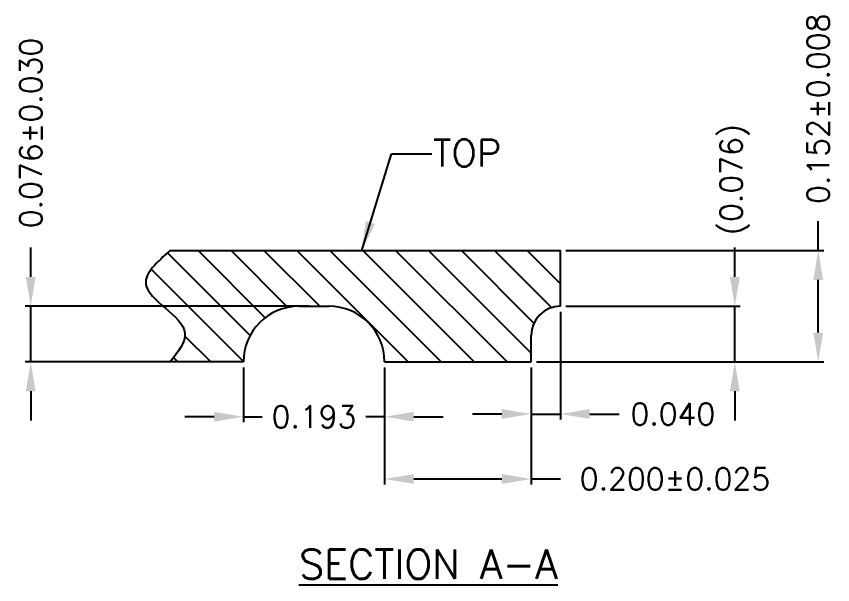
# Model space of a CAD drawing. Header units: millimetres. Extents: x 424.78 to 432.87, y 94.3 to 99.77.
# Drawn here: x 430.645 to 432.872, y 97.146 to 98.697 of the extents above; entities that cross this region are included whole.
import ezdxf

# ---------------------------------------------------------------- set-up
doc = ezdxf.new("R2010")
doc.units = ezdxf.units.MM
doc.header["$LTSCALE"] = 0.5
doc.header["$PDMODE"] = 98
doc.layers.add('TB', color=7, linetype='Continuous')
doc.styles.add('ADESK1', font='romans', dxfattribs={"bigfont": 'AllInOneBig.shx'})
doc.styles.add('Chinese', font='', dxfattribs={"height": 5})
doc.styles.add('SIMPLEX', font='simplex.shx', dxfattribs={"bigfont": 'AllInOneBig.shx'})
doc.styles.get('Chinese').set_extended_font_data('SimSun')
doc.dimstyles.new('Standard4', dxfattribs={"dimtxt": 0.06, "dimasz": 0.08, "dimexe": 0.015, "dimexo": 0.015, "dimgap": 0.027, "dimtad": 1, "dimdec": 3, "dimlfac": 0.8, "dimzin": 1, "dimtxsty": 'SIMPLEX', "dimcen": 0.1905, "dimclrd": 256, "dimclre": 256, "dimclrt": 256, "dimazin": 3, "dimtp": 0.03, "dimtm": 0.05, "dimtfac": 0.8, "dimtdec": 3, "dimtmove": 0, "dimatfit": 3, "dimfxl": 0.05, "dimtzin": 4, "dimlwd": -1, "dimlwe": -1})

# ---------------------------------------------------------------- blocks, each defined once
blk = doc.blocks.new('*D200')
at = {"ltscale": 0.1, "transparency": 16777216}
for p, q in [((430.6842, 97.9861), (430.6842, 98.0661)), ((431.442, 97.9061), (430.6692, 97.9061)), ((430.6842, 97.7541), (430.6842, 97.9061)), ((431.2495, 97.7541), (430.6692, 97.7541)), ((430.6842, 97.6741), (430.6842, 97.5941))]:
    blk.add_line(p, q, dxfattribs=at)
for points in [[(430.6708, 97.9861), (430.6975, 97.9861), (430.6842, 97.9061)], [(430.6708, 97.6741), (430.6975, 97.6741), (430.6842, 97.7541)]]:
    blk.add_solid(points, dxfattribs=at)
at = {"layer": 'Defpoints', "color": 0, "ltscale": 0.1, "transparency": 16777216}
for p in [(430.6842, 97.9061), (431.457, 97.9061), (431.2645, 97.7541)]:
    blk.add_point(p, dxfattribs=at)
at = {"ltscale": 0.1, "transparency": 16777216, "insert": (430.6842, 98.3788), "char_height": 0.06, "attachment_point": 5, "rotation": 90, "style": 'SIMPLEX'}
blk.add_mtext('\\A1;0.076%%P0.030', dxfattribs=at)
blk = doc.blocks.new('*D201')
at = {"ltscale": 0.1, "transparency": 16777216}
for p, q in [((431.2645, 97.7391), (431.2645, 97.5896)), ((431.6495, 97.7391), (431.6495, 97.5896)), ((431.1845, 97.6046), (431.1045, 97.6046)), ((431.2645, 97.6046), (431.3157, 97.6046)), ((431.6495, 97.6046), (431.5983, 97.6046)), ((431.7295, 97.6046), (431.8095, 97.6046))]:
    blk.add_line(p, q, dxfattribs=at)
for points in [[(431.1845, 97.6179), (431.1845, 97.5913), (431.2645, 97.6046)], [(431.7295, 97.6179), (431.7295, 97.5913), (431.6495, 97.6046)]]:
    blk.add_solid(points, dxfattribs=at)
at = {"layer": 'Defpoints', "color": 0, "ltscale": 0.1, "transparency": 16777216}
for p in [(431.2645, 97.7541), (431.6495, 97.7541), (431.2645, 97.6046)]:
    blk.add_point(p, dxfattribs=at)
at = {"ltscale": 0.1, "transparency": 16777216, "insert": (431.457, 97.6046), "char_height": 0.06, "attachment_point": 5, "style": 'SIMPLEX'}
blk.add_mtext('\\A1;0.193', dxfattribs=at)
blk = doc.blocks.new('*D202')
at = {"ltscale": 0.1, "transparency": 16777216}
for p, q in [((431.6495, 97.7391), (431.6495, 97.4198)), ((432.0495, 97.7391), (432.0495, 97.4198)), ((431.7295, 97.4348), (431.9695, 97.4348)), ((432.0495, 97.4348), (432.1295, 97.4348))]:
    blk.add_line(p, q, dxfattribs=at)
for points in [[(431.7295, 97.4481), (431.7295, 97.4214), (431.6495, 97.4348)], [(431.9695, 97.4481), (431.9695, 97.4214), (432.0495, 97.4348)]]:
    blk.add_solid(points, dxfattribs=at)
at = {"layer": 'Defpoints', "color": 0, "ltscale": 0.1, "transparency": 16777216}
for p in [(431.6495, 97.7541), (432.0495, 97.7541), (432.0495, 97.4348)]:
    blk.add_point(p, dxfattribs=at)
at = {"ltscale": 0.1, "transparency": 16777216, "insert": (432.4422, 97.4348), "char_height": 0.06, "attachment_point": 5, "style": 'SIMPLEX'}
blk.add_mtext('\\A1;0.200%%P0.025', dxfattribs=at)
blk = doc.blocks.new('*D203')
at = {"ltscale": 0.1, "transparency": 16777216}
for p, q in [((432.1295, 97.8911), (432.1295, 97.597)), ((432.0495, 97.7391), (432.0495, 97.597)), ((431.9695, 97.612), (431.8895, 97.612)), ((432.0495, 97.612), (432.1295, 97.612)), ((432.2095, 97.612), (432.2895, 97.612))]:
    blk.add_line(p, q, dxfattribs=at)
for points in [[(431.9695, 97.6253), (431.9695, 97.5987), (432.0495, 97.612)], [(432.2095, 97.6253), (432.2095, 97.5987), (432.1295, 97.612)]]:
    blk.add_solid(points, dxfattribs=at)
at = {"layer": 'Defpoints', "color": 0, "ltscale": 0.1, "transparency": 16777216}
for p in [(432.1295, 97.9061), (432.0495, 97.7541), (432.1295, 97.612)]:
    blk.add_point(p, dxfattribs=at)
at = {"ltscale": 0.1, "transparency": 16777216, "insert": (432.4365, 97.612), "char_height": 0.06, "attachment_point": 5, "style": 'SIMPLEX'}
blk.add_mtext('\\A1;0.040', dxfattribs=at)
blk = doc.blocks.new('*D204')
at = {"ltscale": 0.1, "transparency": 16777216}
for p, q in [((432.6054, 97.9861), (432.6054, 98.0661)), ((432.1445, 97.9061), (432.6204, 97.9061)), ((432.6054, 97.7541), (432.6054, 97.9061)), ((432.0645, 97.7541), (432.6204, 97.7541)), ((432.6054, 97.6741), (432.6054, 97.5941))]:
    blk.add_line(p, q, dxfattribs=at)
for points in [[(432.5921, 97.9861), (432.6188, 97.9861), (432.6054, 97.9061)], [(432.5921, 97.6741), (432.6188, 97.6741), (432.6054, 97.7541)]]:
    blk.add_solid(points, dxfattribs=at)
at = {"layer": 'Defpoints', "color": 0, "ltscale": 0.1, "transparency": 16777216}
for p in [(432.1295, 97.9061), (432.6054, 97.9061), (432.0495, 97.7541)]:
    blk.add_point(p, dxfattribs=at)
at = {"ltscale": 0.1, "transparency": 16777216, "insert": (432.6054, 98.2517), "char_height": 0.06, "attachment_point": 5, "rotation": 90, "style": 'SIMPLEX'}
blk.add_mtext('\\A1;(0.076)', dxfattribs=at)
blk = doc.blocks.new('*D205')
at = {"ltscale": 0.1, "transparency": 16777216}
for p, q in [((432.8331, 98.0581), (432.8331, 98.1381)), ((432.1445, 98.0581), (432.8481, 98.0581)), ((432.8331, 97.8341), (432.8331, 97.9781)), ((432.0645, 97.7541), (432.8481, 97.7541))]:
    blk.add_line(p, q, dxfattribs=at)
for points in [[(432.8197, 97.9781), (432.8464, 97.9781), (432.8331, 98.0581)], [(432.8197, 97.8341), (432.8464, 97.8341), (432.8331, 97.7541)]]:
    blk.add_solid(points, dxfattribs=at)
at = {"layer": 'Defpoints', "color": 0, "ltscale": 0.1, "transparency": 16777216}
for p in [(432.1295, 98.0581), (432.8331, 98.0581), (432.0495, 97.7541)]:
    blk.add_point(p, dxfattribs=at)
at = {"ltscale": 0.1, "transparency": 16777216, "insert": (432.8331, 98.4451), "char_height": 0.06, "attachment_point": 5, "rotation": 90, "style": 'SIMPLEX'}
blk.add_mtext('\\A1;0.152%%P0.008', dxfattribs=at)

msp = doc.modelspace()

# ---------------------------------------------------------------- hatches: boundary and pattern name
at = {"ltscale": 0.1}
h = msp.add_hatch(dxfattribs=at)
h.set_pattern_fill('ANSI31', color=256, scale=0.02, angle=90)
h.set_pattern_definition([(135, (407.87544, 97.97487), (-0.04490128, -0.04490128), [])])
edge = h.paths.add_edge_path()
edge.add_line((432.1295, 98.0581), (431.0645, 98.0581))
edge.add_spline(control_points=[(431.0645, 98.0581), (431.0293, 98.0271), (430.9408, 97.9491), (431.1491, 97.8599), (431.086, 97.781), (431.0645, 97.7541)], knot_values=[0, 0, 0, 0, 0.113154, 0.284319, 0.372767, 0.372767, 0.372767, 0.372767], degree=3, periodic=0)
edge.add_line((431.0645, 97.7541), (431.2645, 97.7541))
edge.add_arc((431.4165, 97.7541), 0.152, 90, 180, ccw=False)
edge.add_line((431.4165, 97.9061), (431.4975, 97.9061))
edge.add_arc((431.4975, 97.7541), 0.152, 360, 90, ccw=False)
edge.add_line((431.6495, 97.7541), (432.0495, 97.7541))
edge.add_line((432.0495, 97.7541), (432.0495, 97.8261))
edge.add_arc((432.1295, 97.8261), 0.08, 90, 180, ccw=False)
edge.add_line((432.1295, 97.9061), (432.1295, 98.0581))

# ---------------------------------------------------------------- linework, layer by layer
for p, q in [((431.0645, 98.0581), (432.1295, 98.0581)), ((432.1295, 97.9061), (432.1295, 98.0581)), ((431.4165, 97.9061), (431.4975, 97.9061)), ((432.0495, 97.7541), (432.0495, 97.8261)), ((431.2645, 97.7541), (431.0645, 97.7541)), ((431.6495, 97.7541), (432.0495, 97.7541))]:
    msp.add_line(p, q, dxfattribs=at)
for centre, radius, start, end in [((431.4165, 97.7541), 0.152, 90, 180), ((431.4975, 97.7541), 0.152, 0, 90), ((432.1295, 97.8261), 0.08, 90, 180)]:
    msp.add_arc(centre, radius, start, end, dxfattribs=at)
msp.add_open_spline([(431.0645, 98.0581), (431.0293, 98.0271), (430.9408, 97.9491), (431.1491, 97.8599), (431.086, 97.781), (431.0645, 97.7541)], degree=3, knots=[0, 0, 0, 0, 0.1131539, 0.2843189, 0.372767, 0.372767, 0.372767, 0.372767], dxfattribs=at)

# ---------------------------------------------------------------- texts
at = {"ltscale": 0.1, "insert": (431.4161, 97.2423), "char_height": 0.08, "width": 0.873268, "attachment_point": 1, "style": 'Chinese'}
msp.add_mtext('{\\Fsimplex|c0;\\LSECTION A-A}', dxfattribs=at)
at = {"layer": 'TB', "style": 'ADESK1'}
msp.add_text('TOP', height=0.07363, dxfattribs=at).set_placement((431.7817, 98.2873))

# ---------------------------------------------------------------- dimensions: what is measured, and where the dimension line sits
at = {"ltscale": 0.1}
for base, p1, p2, text, picture, middle in [((432.8331, 98.0581), (432.0495, 97.7541), (432.1295, 98.0581), '0.152%%P0.008', '*D205', (432.8331, 98.4451)), ((430.6842, 97.9061), (431.2645, 97.7541), (431.457, 97.9061), '0.076%%P0.030', '*D200', (430.6842, 98.3788)), ((432.6054, 97.9061), (432.0495, 97.7541), (432.1295, 97.9061), '(0.076)', '*D204', (432.6054, 98.2517))]:
    dim = msp.add_linear_dim(base=base, p1=p1, p2=p2, angle=90, text=text, dimstyle='Standard4', dxfattribs=at)
    dim.commit()
    dim.dimension.update_dxf_attribs({"geometry": picture, "text_midpoint": middle})
for base, p1, p2, text, picture, middle in [((432.1295, 97.612), (432.0495, 97.7541), (432.1295, 97.9061), '0.040', '*D203', (432.4365, 97.612)), ((431.2645, 97.6046), (431.6495, 97.7541), (431.2645, 97.7541), '0.193', '*D201', (431.457, 97.6046)), ((432.0495, 97.4348), (431.6495, 97.7541), (432.0495, 97.7541), '0.200%%P0.025', '*D202', (432.4422, 97.4348))]:
    dim = msp.add_linear_dim(base=base, p1=p1, p2=p2, text=text, dimstyle='Standard4', dxfattribs=at)
    dim.commit()
    dim.dimension.update_dxf_attribs({"geometry": picture, "text_midpoint": middle})

# ---------------------------------------------------------------- leaders
at = {"color": 1, "ltscale": 0.1}
msp.add_leader([(431.5873, 98.0581), (431.6687, 98.3218), (431.7783, 98.3218)], dimstyle='Standard4', dxfattribs=at)

doc.saveas('drawing.dxf')
